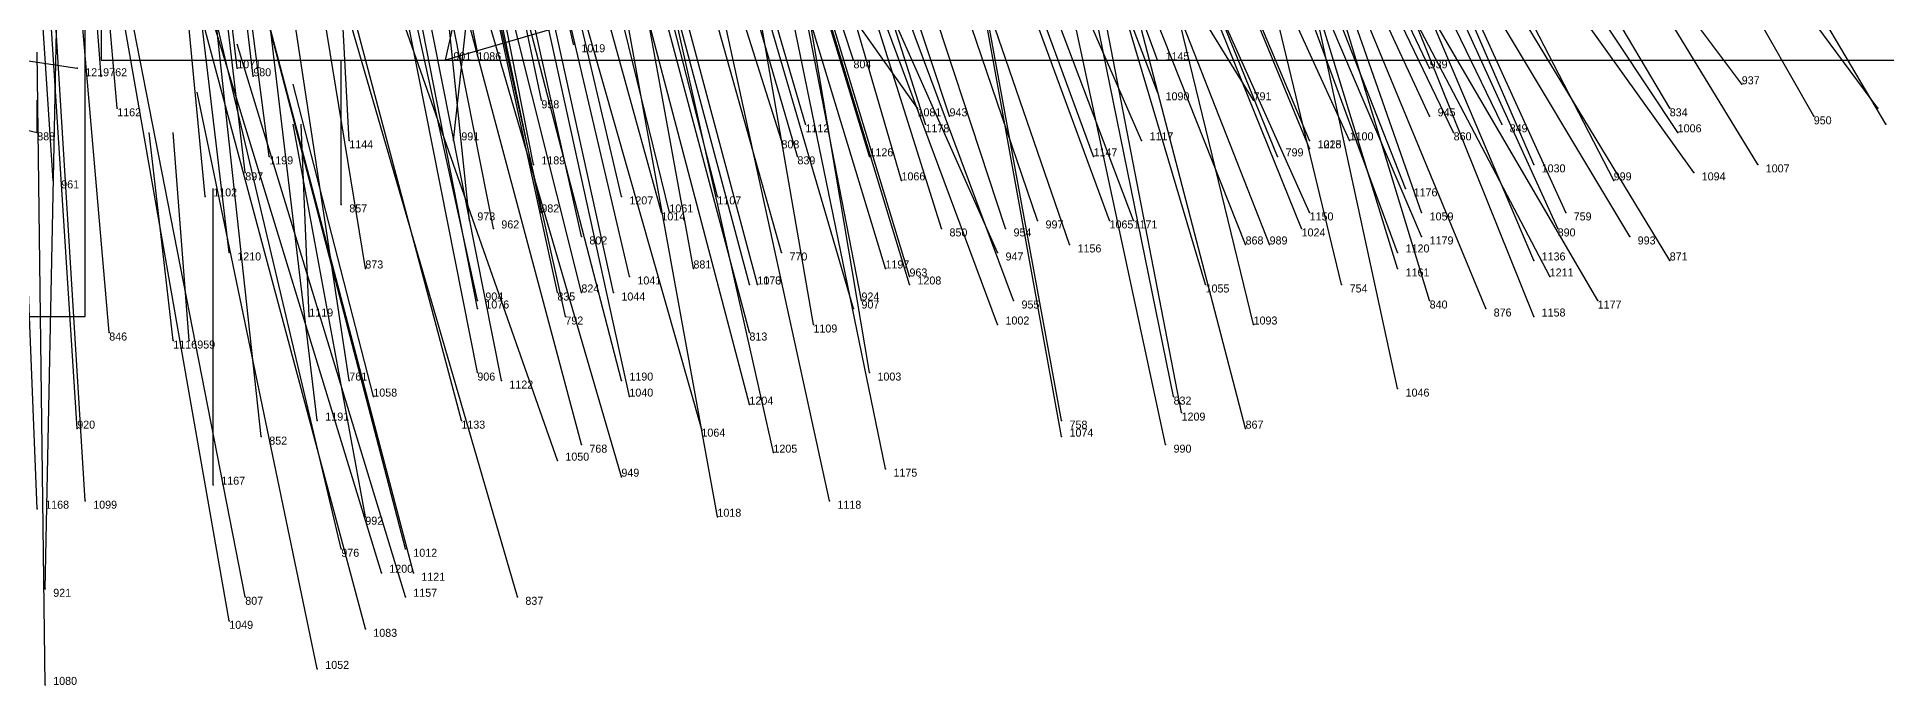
# Model space of a CAD drawing. Extents: x -0.5 to 0.59, y -0.5 to 0.59.
# Drawn here: x 0.025 to 0.256, y -0.497 to -0.4161 of the extents above; entities that cross this region are included whole.
import ezdxf

# ---------------------------------------------------------------- set-up
doc = ezdxf.new("R2010")
doc.units = 0
for name, color, linetype in [('Clients', 3, 'CONTINUOUS'), ('Facilities', 3, 'CONTINUOUS'), ('Facilities_lines', 3, 'CONTINUOUS'), ('Min_max_boxes', 1, 'CONTINUOUS'), ('Normals', 1, 'CONTINUOUS'), ('Source_points', 5, 'CONTINUOUS'), ('Text', 3, 'CONTINUOUS')]:
    doc.layers.add(name, color=color, linetype=linetype)

msp = doc.modelspace()

# ---------------------------------------------------------------- linework, layer by layer
at = {"layer": 'Clients', "color": 5}
for p in [(0.03, -0.42, -1.25), (0.076, -0.419, -1.25), (0.025, -0.428, -1.25)]:
    msp.add_point(p, dxfattribs=at)
at = {"layer": 'Facilities', "color": 3}
for p in [(0.08, -0.418, -1.065), (0.092, -0.417, -1.069), (0.05, -0.42, -1.057), (0.127, -0.419, -1.095), (0.165, -0.419, -1.125), (0.199, -0.42, -1.161), (0.033, -0.421, -1.055), (0.052, -0.421, -1.06), (0.238, -0.422, -1.21), (0.035, -0.425, -1.067), (0.088, -0.424, -1.083), (0.135, -0.425, -1.25), (0.165, -0.423, -1.136), (0.177, -0.424, -1.25), (0.229, -0.425, -1.208), (0.255, -0.425, -1.239), (0.121, -0.427, -1.11), (0.136, -0.427, -1.121), (0.139, -0.426, -1.119), (0.199, -0.426, -1.176), (0.208, -0.427, -1.189), (0.247, -0.426, -1.25), (0.256, -0.427, -1.25), (0.064, -0.429, -1.25), (0.077, -0.429, -1.25), (0.118, -0.429, -1.25), (0.163, -0.429, -1.25), (0.184, -0.429, -1.168), (0.189, -0.429, -1.25), (0.202, -0.428, -1.183), (0.23, -0.428, -1.214), (0.054, -0.431, -1.086), (0.087, -0.432, -1.101), (0.12, -0.431, -1.119), (0.129, -0.431, -1.124), (0.157, -0.431, -1.146), (0.18, -0.431, -1.167), (0.184, -0.43, -1.25), (0.212, -0.432, -1.204), (0.24, -0.432, -1.236), (0.027, -0.434, -1.088), (0.051, -0.433, -1.091), (0.133, -0.434, -1.134), (0.222, -0.434, -1.218), (0.232, -0.433, -1.229), (0.046, -0.436, -1.096), (0.098, -0.436, -1.118), (0.11, -0.436, -1.125), (0.196, -0.435, -1.193), (0.063, -0.437, -1.25), (0.079, -0.439, -1.25), (0.088, -0.438, -1.116), (0.103, -0.438, -1.25), (0.104, -0.438, -1.125), (0.15, -0.439, -1.161), (0.159, -0.439, -1.167), (0.162, -0.439, -1.17), (0.184, -0.438, -1.25), (0.198, -0.438, -1.202), (0.216, -0.438, -1.222), (0.082, -0.44, -1.119), (0.093, -0.441, -1.128), (0.138, -0.44, -1.154), (0.146, -0.44, -1.159), (0.183, -0.44, -1.191), (0.198, -0.441, -1.209), (0.215, -0.44, -1.224), (0.224, -0.441, -1.238), (0.049, -0.443, -1.115), (0.118, -0.443, -1.147), (0.145, -0.443, -1.25), (0.154, -0.442, -1.171), (0.176, -0.442, -1.188), (0.179, -0.442, -1.192), (0.195, -0.443, -1.21), (0.066, -0.445, -1.124), (0.107, -0.445, -1.25), (0.131, -0.445, -1.159), (0.195, -0.445, -1.216), (0.212, -0.444, -1.229), (0.229, -0.444, -1.248), (0.09, -0.448, -1.25), (0.093, -0.448, -1.25), (0.097, -0.448, -1.146), (0.099, -0.446, -1.142), (0.114, -0.447, -1.153), (0.115, -0.447, -1.153), (0.134, -0.446, -1.164), (0.134, -0.447, -1.166), (0.171, -0.447, -1.197), (0.188, -0.447, -1.213), (0.214, -0.446, -1.25), (0.08, -0.449, -1.25), (0.08, -0.45, -1.141), (0.127, -0.45, -1.169), (0.128, -0.449, -1.25), (0.147, -0.449, -1.25), (0.199, -0.449, -1.228), (0.206, -0.45, -1.238), (0.22, -0.449, -1.25), (0.059, -0.451, -1.25), (0.091, -0.451, -1.151), (0.122, -0.452, -1.25), (0.145, -0.452, -1.25), (0.177, -0.452, -1.25), (0.212, -0.451, -1.245), (0.034, -0.453, -1.136), (0.042, -0.454, -1.25), (0.044, -0.454, -1.25), (0.114, -0.453, -1.169), (0.064, -0.459, -1.158), (0.08, -0.458, -1.163), (0.083, -0.459, -1.167), (0.098, -0.459, -1.25), (0.129, -0.458, -1.25), (0.067, -0.461, -1.25), (0.099, -0.461, -1.177), (0.114, -0.462, -1.188), (0.167, -0.461, -1.226), (0.195, -0.46, -1.249), (0.06, -0.464, -1.169), (0.078, -0.464, -1.25), (0.153, -0.464, -1.222), (0.168, -0.463, -1.231), (0.03, -0.465, -1.164), (0.053, -0.466, -1.173), (0.108, -0.465, -1.193), (0.153, -0.466, -1.226), (0.176, -0.465, -1.242), (0.09, -0.469, -1.194), (0.093, -0.467, -1.25), (0.117, -0.468, -1.205), (0.166, -0.467, -1.24), (0.098, -0.471, -1.202), (0.131, -0.47, -1.221), (0.047, -0.472, -1.25), (0.025, -0.475, -1.25), (0.031, -0.474, -1.188), (0.124, -0.474, -1.226), (0.066, -0.476, -1.25), (0.11, -0.476, -1.25), (0.063, -0.48, -1.211), (0.071, -0.48, -1.214), (0.026, -0.485, -1.215), (0.068, -0.483, -1.219), (0.072, -0.483, -1.222), (0.051, -0.486, -1.222), (0.071, -0.486, -1.25), (0.085, -0.486, -1.234), (0.049, -0.489, -1.229), (0.066, -0.49, -1.237), (0.06, -0.495, -1.246), (0.026, -0.497, -1.243)]:
    msp.add_point(p, dxfattribs=at)
at = {"layer": 'Facilities_lines', "color": 3}
for p, q in [((0.158, -0.395, -1.25), (0.076, -0.419, -1.25)), ((-0.088, -0.402, -1.25), (0.025, -0.428, -1.25)), ((-0.088, -0.402, -1.25), (0.03, -0.42, -1.25))]:
    msp.add_line(p, q, dxfattribs=at)
at = {"layer": 'Min_max_boxes', "color": 1}
for p, q in [((0.033, -0.256, -1.25), (0.033, -0.419, -1.25)), ((0.033, -0.256, -1.25), (0.033, -0.419, -1.25)), ((0.031, -0.451, -1.25), (0.031, -0.289, -1.25)), ((0.031, -0.451, -1.25), (0.031, -0.289, -1.25)), ((0.033, -0.419, -1.25), (0.275, -0.419, -1.25)), ((0.033, -0.419, -1.25), (0.275, -0.419, -1.25)), ((0.033, -0.419, -1.25), (0.033, -0.419, -1.25)), ((-0.167, -0.451, -1.25), (0.031, -0.451, -1.25)), ((-0.167, -0.451, -1.25), (0.031, -0.451, -1.25)), ((0.031, -0.451, -1.25), (0.031, -0.451, -1.25))]:
    msp.add_line(p, q, dxfattribs=at)
at = {"layer": 'Normals', "color": 1}
for p, q in [((0.033, -0.421, -1.055), (0.026, -0.328, -1.092)), ((0.05, -0.42, -1.057), (0.039, -0.328, -1.094)), ((0.052, -0.421, -1.06), (0.041, -0.328, -1.097)), ((0.08, -0.418, -1.065), (0.062, -0.327, -1.102)), ((0.092, -0.417, -1.069), (0.072, -0.327, -1.106)), ((0.127, -0.419, -1.095), (0.098, -0.331, -1.133)), ((0.165, -0.419, -1.125), (0.133, -0.332, -1.163)), ((0.035, -0.425, -1.067), (0.027, -0.333, -1.104)), ((0.088, -0.424, -1.083), (0.069, -0.333, -1.12)), ((0.165, -0.423, -1.136), (0.132, -0.336, -1.173)), ((0.199, -0.42, -1.161), (0.159, -0.336, -1.199)), ((0.054, -0.431, -1.086), (0.042, -0.339, -1.123)), ((0.121, -0.427, -1.11), (0.095, -0.338, -1.147)), ((0.136, -0.427, -1.121), (0.108, -0.339, -1.159)), ((0.139, -0.426, -1.119), (0.11, -0.338, -1.157)), ((0.051, -0.433, -1.091), (0.04, -0.341, -1.127)), ((0.087, -0.432, -1.101), (0.069, -0.341, -1.139)), ((0.027, -0.434, -1.088), (0.021, -0.342, -1.125)), ((0.046, -0.436, -1.096), (0.037, -0.343, -1.132)), ((0.12, -0.431, -1.119), (0.094, -0.342, -1.157)), ((0.129, -0.431, -1.124), (0.102, -0.342, -1.161)), ((0.157, -0.431, -1.146), (0.125, -0.344, -1.184)), ((0.184, -0.429, -1.168), (0.148, -0.344, -1.206)), ((0.199, -0.426, -1.176), (0.16, -0.342, -1.214)), ((0.208, -0.427, -1.189), (0.167, -0.342, -1.221)), ((0.212, -0.432, -1.204), (0.174, -0.344, -1.231)), ((0.238, -0.422, -1.21), (0.179, -0.343, -1.229)), ((0.229, -0.425, -1.208), (0.18, -0.342, -1.232)), ((0.098, -0.436, -1.118), (0.077, -0.346, -1.155)), ((0.11, -0.436, -1.125), (0.087, -0.346, -1.162)), ((0.133, -0.434, -1.134), (0.107, -0.345, -1.172)), ((0.18, -0.431, -1.167), (0.145, -0.345, -1.205)), ((0.196, -0.435, -1.193), (0.161, -0.346, -1.22)), ((0.202, -0.428, -1.183), (0.162, -0.345, -1.221)), ((0.23, -0.428, -1.214), (0.175, -0.345, -1.224)), ((0.222, -0.434, -1.218), (0.176, -0.345, -1.225)), ((0.088, -0.438, -1.116), (0.069, -0.347, -1.154)), ((0.104, -0.438, -1.125), (0.082, -0.348, -1.162)), ((0.198, -0.438, -1.202), (0.166, -0.347, -1.229)), ((0.216, -0.438, -1.222), (0.175, -0.348, -1.234)), ((0.255, -0.425, -1.239), (0.198, -0.348, -1.208)), ((0.049, -0.443, -1.115), (0.038, -0.351, -1.151)), ((0.082, -0.44, -1.119), (0.064, -0.349, -1.156)), ((0.093, -0.441, -1.128), (0.073, -0.351, -1.165)), ((0.138, -0.44, -1.154), (0.11, -0.351, -1.19)), ((0.15, -0.439, -1.161), (0.12, -0.351, -1.197)), ((0.183, -0.44, -1.191), (0.147, -0.351, -1.22)), ((0.195, -0.443, -1.21), (0.161, -0.351, -1.231)), ((0.195, -0.445, -1.216), (0.166, -0.351, -1.233)), ((0.215, -0.44, -1.224), (0.174, -0.35, -1.236)), ((0.24, -0.432, -1.236), (0.19, -0.35, -1.209)), ((0.066, -0.445, -1.124), (0.051, -0.353, -1.161)), ((0.146, -0.44, -1.159), (0.117, -0.352, -1.196)), ((0.159, -0.439, -1.167), (0.127, -0.352, -1.204)), ((0.162, -0.439, -1.17), (0.129, -0.352, -1.207)), ((0.171, -0.447, -1.197), (0.143, -0.353, -1.216)), ((0.179, -0.442, -1.192), (0.144, -0.353, -1.221)), ((0.198, -0.441, -1.209), (0.16, -0.352, -1.234)), ((0.188, -0.447, -1.213), (0.165, -0.352, -1.231)), ((0.212, -0.444, -1.229), (0.173, -0.352, -1.237)), ((0.232, -0.433, -1.229), (0.174, -0.352, -1.228)), ((0.118, -0.443, -1.147), (0.093, -0.354, -1.184)), ((0.154, -0.442, -1.171), (0.124, -0.355, -1.208)), ((0.176, -0.442, -1.188), (0.141, -0.354, -1.222)), ((0.199, -0.449, -1.228), (0.17, -0.354, -1.235)), ((0.08, -0.45, -1.141), (0.062, -0.358, -1.179)), ((0.097, -0.448, -1.146), (0.077, -0.357, -1.183)), ((0.099, -0.446, -1.142), (0.078, -0.356, -1.18)), ((0.114, -0.447, -1.153), (0.09, -0.357, -1.19)), ((0.115, -0.447, -1.153), (0.091, -0.357, -1.189)), ((0.131, -0.445, -1.159), (0.104, -0.356, -1.196)), ((0.134, -0.446, -1.164), (0.107, -0.357, -1.201)), ((0.134, -0.447, -1.166), (0.107, -0.358, -1.203)), ((0.206, -0.45, -1.238), (0.168, -0.358, -1.243)), ((0.224, -0.441, -1.238), (0.173, -0.356, -1.226)), ((0.212, -0.451, -1.245), (0.175, -0.359, -1.23)), ((0.229, -0.444, -1.248), (0.178, -0.36, -1.229)), ((0.034, -0.453, -1.136), (0.026, -0.361, -1.173)), ((0.091, -0.451, -1.151), (0.071, -0.361, -1.188)), ((0.127, -0.45, -1.169), (0.101, -0.361, -1.206)), ((0.214, -0.446, -1.25), (0.17, -0.362, -1.217)), ((0.114, -0.453, -1.169), (0.09, -0.363, -1.205)), ((0.167, -0.461, -1.226), (0.147, -0.363, -1.225)), ((0.168, -0.463, -1.231), (0.149, -0.365, -1.225)), ((0.22, -0.449, -1.25), (0.171, -0.365, -1.227)), ((0.195, -0.46, -1.249), (0.174, -0.363, -1.24)), ((0.064, -0.459, -1.158), (0.05, -0.367, -1.195)), ((0.08, -0.458, -1.163), (0.062, -0.367, -1.2)), ((0.114, -0.462, -1.188), (0.089, -0.367, -1.211)), ((0.153, -0.464, -1.222), (0.135, -0.366, -1.221)), ((0.153, -0.466, -1.226), (0.135, -0.367, -1.223)), ((0.177, -0.452, -1.25), (0.156, -0.366, -1.202)), ((0.256, -0.427, -1.25), (0.22, -0.366, -1.179)), ((0.083, -0.459, -1.167), (0.065, -0.368, -1.204)), ((0.247, -0.426, -1.25), (0.214, -0.368, -1.176)), ((0.03, -0.465, -1.164), (0.024, -0.372, -1.202)), ((0.06, -0.464, -1.169), (0.049, -0.372, -1.206)), ((0.099, -0.461, -1.177), (0.079, -0.37, -1.214)), ((0.108, -0.465, -1.193), (0.081, -0.37, -1.207)), ((0.117, -0.468, -1.205), (0.095, -0.37, -1.213)), ((0.053, -0.466, -1.173), (0.043, -0.374, -1.211)), ((0.131, -0.47, -1.221), (0.111, -0.373, -1.218)), ((0.166, -0.467, -1.24), (0.146, -0.374, -1.211)), ((0.176, -0.465, -1.242), (0.152, -0.373, -1.208)), ((0.09, -0.469, -1.194), (0.057, -0.375, -1.202)), ((0.098, -0.471, -1.202), (0.07, -0.375, -1.21)), ((0.031, -0.474, -1.188), (0.025, -0.377, -1.21)), ((0.124, -0.474, -1.226), (0.103, -0.378, -1.208)), ((0.184, -0.438, -1.25), (0.158, -0.38, -1.173)), ((0.189, -0.429, -1.25), (0.167, -0.381, -1.165)), ((0.063, -0.48, -1.211), (0.04, -0.383, -1.212)), ((0.071, -0.48, -1.214), (0.046, -0.384, -1.201)), ((0.184, -0.43, -1.25), (0.165, -0.384, -1.163)), ((0.026, -0.485, -1.215), (0.028, -0.386, -1.206)), ((0.068, -0.483, -1.219), (0.039, -0.388, -1.204)), ((0.072, -0.483, -1.222), (0.047, -0.388, -1.203)), ((0.051, -0.486, -1.222), (0.032, -0.389, -1.206)), ((0.107, -0.445, -1.25), (0.097, -0.39, -1.167)), ((0.163, -0.429, -1.25), (0.146, -0.39, -1.159)), ((0.177, -0.424, -1.25), (0.156, -0.39, -1.158)), ((0.129, -0.458, -1.25), (0.118, -0.393, -1.174)), ((0.049, -0.489, -1.229), (0.033, -0.398, -1.191)), ((0.103, -0.438, -1.25), (0.092, -0.398, -1.159)), ((0.145, -0.443, -1.25), (0.125, -0.398, -1.163)), ((0.147, -0.449, -1.25), (0.128, -0.398, -1.166)), ((0.085, -0.486, -1.234), (0.06, -0.4, -1.191)), ((0.09, -0.448, -1.25), (0.08, -0.402, -1.162)), ((0.093, -0.448, -1.25), (0.081, -0.4, -1.163)), ((0.122, -0.452, -1.25), (0.113, -0.4, -1.165)), ((0.145, -0.452, -1.25), (0.126, -0.401, -1.166)), ((0.066, -0.49, -1.237), (0.043, -0.404, -1.192)), ((0.098, -0.459, -1.25), (0.084, -0.405, -1.167)), ((0.08, -0.449, -1.25), (0.071, -0.408, -1.159)), ((0.093, -0.467, -1.25), (0.077, -0.407, -1.172)), ((0.128, -0.449, -1.25), (0.12, -0.408, -1.159)), ((0.135, -0.425, -1.25), (0.123, -0.408, -1.152)), ((0.064, -0.429, -1.25), (0.063, -0.411, -1.152)), ((0.076, -0.419, -1.25), (0.078, -0.41, -1.15)), ((0.079, -0.439, -1.25), (0.076, -0.41, -1.154)), ((0.077, -0.429, -1.25), (0.079, -0.411, -1.152)), ((0.11, -0.476, -1.25), (0.098, -0.41, -1.175)), ((0.118, -0.429, -1.25), (0.112, -0.41, -1.152)), ((0.078, -0.464, -1.25), (0.065, -0.415, -1.164)), ((0.026, -0.497, -1.243), (0.025, -0.418, -1.181)), ((0.071, -0.486, -1.25), (0.05, -0.417, -1.181)), ((0.03, -0.42, -1.25), (0.03, -0.42, -1.15)), ((0.063, -0.437, -1.25), (0.063, -0.419, -1.152)), ((0.067, -0.461, -1.25), (0.057, -0.422, -1.158)), ((0.025, -0.475, -1.25), (0.023, -0.425, -1.163)), ((0.025, -0.428, -1.25), (0.025, -0.424, -1.15)), ((0.06, -0.495, -1.246), (0.045, -0.423, -1.178)), ((0.066, -0.476, -1.25), (0.057, -0.427, -1.163)), ((0.059, -0.451, -1.25), (0.058, -0.427, -1.153)), ((0.042, -0.454, -1.25), (0.039, -0.428, -1.153)), ((0.044, -0.454, -1.25), (0.042, -0.428, -1.153)), ((0.047, -0.472, -1.25), (0.047, -0.435, -1.157))]:
    msp.add_line(p, q, dxfattribs=at)
at = {"layer": 'Source_points', "color": 5}
for p in [(0.08, -0.418, -1.065), (0.092, -0.417, -1.069), (0.03, -0.42, -1.25), (0.05, -0.42, -1.057), (0.076, -0.419, -1.25), (0.127, -0.419, -1.095), (0.165, -0.419, -1.125), (0.199, -0.42, -1.161), (0.033, -0.421, -1.055), (0.052, -0.421, -1.06), (0.238, -0.422, -1.21), (0.035, -0.425, -1.067), (0.088, -0.424, -1.083), (0.135, -0.425, -1.25), (0.165, -0.423, -1.136), (0.177, -0.424, -1.25), (0.229, -0.425, -1.208), (0.255, -0.425, -1.239), (0.121, -0.427, -1.11), (0.136, -0.427, -1.121), (0.139, -0.426, -1.119), (0.199, -0.426, -1.176), (0.208, -0.427, -1.189), (0.247, -0.426, -1.25), (0.256, -0.427, -1.25), (0.025, -0.428, -1.25), (0.064, -0.429, -1.25), (0.077, -0.429, -1.25), (0.118, -0.429, -1.25), (0.163, -0.429, -1.25), (0.184, -0.429, -1.168), (0.189, -0.429, -1.25), (0.202, -0.428, -1.183), (0.23, -0.428, -1.214), (0.054, -0.431, -1.086), (0.087, -0.432, -1.101), (0.12, -0.431, -1.119), (0.129, -0.431, -1.124), (0.157, -0.431, -1.146), (0.18, -0.431, -1.167), (0.184, -0.43, -1.25), (0.212, -0.432, -1.204), (0.24, -0.432, -1.236), (0.027, -0.434, -1.088), (0.051, -0.433, -1.091), (0.133, -0.434, -1.134), (0.222, -0.434, -1.218), (0.232, -0.433, -1.229), (0.046, -0.436, -1.096), (0.098, -0.436, -1.118), (0.11, -0.436, -1.125), (0.196, -0.435, -1.193), (0.063, -0.437, -1.25), (0.079, -0.439, -1.25), (0.088, -0.438, -1.116), (0.103, -0.438, -1.25), (0.104, -0.438, -1.125), (0.15, -0.439, -1.161), (0.159, -0.439, -1.167), (0.162, -0.439, -1.17), (0.184, -0.438, -1.25), (0.198, -0.438, -1.202), (0.216, -0.438, -1.222), (0.082, -0.44, -1.119), (0.093, -0.441, -1.128), (0.138, -0.44, -1.154), (0.146, -0.44, -1.159), (0.183, -0.44, -1.191), (0.198, -0.441, -1.209), (0.215, -0.44, -1.224), (0.224, -0.441, -1.238), (0.049, -0.443, -1.115), (0.118, -0.443, -1.147), (0.145, -0.443, -1.25), (0.154, -0.442, -1.171), (0.176, -0.442, -1.188), (0.179, -0.442, -1.192), (0.195, -0.443, -1.21), (0.066, -0.445, -1.124), (0.107, -0.445, -1.25), (0.131, -0.445, -1.159), (0.195, -0.445, -1.216), (0.212, -0.444, -1.229), (0.229, -0.444, -1.248), (0.09, -0.448, -1.25), (0.093, -0.448, -1.25), (0.097, -0.448, -1.146), (0.099, -0.446, -1.142), (0.114, -0.447, -1.153), (0.115, -0.447, -1.153), (0.134, -0.446, -1.164), (0.134, -0.447, -1.166), (0.171, -0.447, -1.197), (0.188, -0.447, -1.213), (0.214, -0.446, -1.25), (0.08, -0.449, -1.25), (0.08, -0.45, -1.141), (0.127, -0.45, -1.169), (0.128, -0.449, -1.25), (0.147, -0.449, -1.25), (0.199, -0.449, -1.228), (0.206, -0.45, -1.238), (0.22, -0.449, -1.25), (0.059, -0.451, -1.25), (0.091, -0.451, -1.151), (0.122, -0.452, -1.25), (0.145, -0.452, -1.25), (0.177, -0.452, -1.25), (0.212, -0.451, -1.245), (0.034, -0.453, -1.136), (0.042, -0.454, -1.25), (0.044, -0.454, -1.25), (0.114, -0.453, -1.169), (0.064, -0.459, -1.158), (0.08, -0.458, -1.163), (0.083, -0.459, -1.167), (0.098, -0.459, -1.25), (0.129, -0.458, -1.25), (0.067, -0.461, -1.25), (0.099, -0.461, -1.177), (0.114, -0.462, -1.188), (0.167, -0.461, -1.226), (0.195, -0.46, -1.249), (0.06, -0.464, -1.169), (0.078, -0.464, -1.25), (0.153, -0.464, -1.222), (0.168, -0.463, -1.231), (0.03, -0.465, -1.164), (0.053, -0.466, -1.173), (0.108, -0.465, -1.193), (0.153, -0.466, -1.226), (0.176, -0.465, -1.242), (0.09, -0.469, -1.194), (0.093, -0.467, -1.25), (0.117, -0.468, -1.205), (0.166, -0.467, -1.24), (0.098, -0.471, -1.202), (0.131, -0.47, -1.221), (0.047, -0.472, -1.25), (0.025, -0.475, -1.25), (0.031, -0.474, -1.188), (0.124, -0.474, -1.226), (0.066, -0.476, -1.25), (0.11, -0.476, -1.25), (0.063, -0.48, -1.211), (0.071, -0.48, -1.214), (0.026, -0.485, -1.215), (0.068, -0.483, -1.219), (0.072, -0.483, -1.222), (0.051, -0.486, -1.222), (0.071, -0.486, -1.25), (0.085, -0.486, -1.234), (0.049, -0.489, -1.229), (0.066, -0.49, -1.237), (0.06, -0.495, -1.246), (0.026, -0.497, -1.243)]:
    msp.add_point(p, dxfattribs=at)

# ---------------------------------------------------------------- texts
at = {"layer": 'Text', "color": 3}
for s, p in [('901', (0.077, -0.419, -1.25)), ('1086', (0.08, -0.419, -1.065)), ('1019', (0.093, -0.418, -1.069)), ('1145', (0.166, -0.419, -1.125)), ('1219', (0.031, -0.421, -1.25)), ('762', (0.034, -0.421, -1.055)), ('1071', (0.05, -0.42, -1.057)), ('980', (0.052, -0.421, -1.06)), ('804', (0.127, -0.42, -1.095)), ('939', (0.199, -0.42, -1.161)), ('937', (0.238, -0.422, -1.21)), ('1162', (0.035, -0.426, -1.067)), ('958', (0.088, -0.425, -1.083)), ('1081', (0.135, -0.426, -1.25)), ('943', (0.139, -0.426, -1.119)), ('1090', (0.166, -0.424, -1.136)), ('791', (0.177, -0.424, -1.25)), ('945', (0.2, -0.426, -1.176)), ('834', (0.229, -0.426, -1.208)), ('1112', (0.121, -0.428, -1.11)), ('1178', (0.136, -0.428, -1.121)), ('849', (0.209, -0.428, -1.189)), ('1006', (0.23, -0.428, -1.214)), ('950', (0.247, -0.427, -1.25)), ('888', (0.025, -0.429, -1.25)), ('1144', (0.064, -0.43, -1.25)), ('991', (0.078, -0.429, -1.25)), ('808', (0.118, -0.43, -1.25)), ('1117', (0.164, -0.429, -1.25)), ('1028', (0.185, -0.43, -1.168)), ('1215', (0.185, -0.43, -1.25)), ('1100', (0.189, -0.429, -1.25)), ('860', (0.202, -0.429, -1.183)), ('1199', (0.054, -0.432, -1.086)), ('1189', (0.088, -0.432, -1.101)), ('839', (0.12, -0.432, -1.119)), ('1126', (0.129, -0.431, -1.124)), ('1147', (0.157, -0.431, -1.146)), ('799', (0.181, -0.431, -1.167)), ('1030', (0.213, -0.433, -1.204)), ('1007', (0.241, -0.433, -1.236)), ('961', (0.028, -0.435, -1.088)), ('897', (0.051, -0.434, -1.091)), ('1066', (0.133, -0.434, -1.134)), ('999', (0.222, -0.434, -1.218)), ('1094', (0.233, -0.434, -1.229)), ('1102', (0.047, -0.436, -1.096)), ('1207', (0.099, -0.437, -1.118)), ('1107', (0.11, -0.437, -1.125)), ('1176', (0.197, -0.436, -1.193)), ('857', (0.064, -0.438, -1.25)), ('973', (0.08, -0.439, -1.25)), ('962', (0.083, -0.44, -1.119)), ('982', (0.088, -0.438, -1.116)), ('1014', (0.103, -0.439, -1.25)), ('1061', (0.104, -0.438, -1.125)), ('997', (0.151, -0.44, -1.161)), ('1065', (0.159, -0.44, -1.167)), ('1171', (0.162, -0.44, -1.17)), ('1150', (0.184, -0.439, -1.25)), ('1059', (0.199, -0.439, -1.202)), ('759', (0.217, -0.439, -1.222)), ('802', (0.094, -0.442, -1.128)), ('850', (0.139, -0.441, -1.154)), ('954', (0.147, -0.441, -1.159)), ('868', (0.176, -0.442, -1.188)), ('989', (0.179, -0.442, -1.192)), ('1024', (0.183, -0.441, -1.191)), ('1179', (0.199, -0.442, -1.209)), ('890', (0.215, -0.441, -1.224)), ('993', (0.225, -0.442, -1.238)), ('1210', (0.05, -0.444, -1.115)), ('770', (0.119, -0.444, -1.147)), ('947', (0.146, -0.444, -1.25)), ('1156', (0.155, -0.443, -1.171)), ('1120', (0.196, -0.443, -1.21)), ('1136', (0.213, -0.444, -1.229)), ('871', (0.229, -0.444, -1.248)), ('873', (0.066, -0.445, -1.124)), ('881', (0.107, -0.445, -1.25)), ('1197', (0.131, -0.445, -1.159)), ('963', (0.134, -0.446, -1.164)), ('1161', (0.196, -0.446, -1.216)), ('1211', (0.214, -0.446, -1.25)), ('904', (0.081, -0.449, -1.25)), ('835', (0.09, -0.449, -1.25)), ('824', (0.093, -0.448, -1.25)), ('1044', (0.098, -0.449, -1.146)), ('1041', (0.1, -0.447, -1.142)), ('1073', (0.115, -0.447, -1.153)), ('1170', (0.115, -0.447, -1.153)), ('924', (0.128, -0.449, -1.25)), ('1208', (0.135, -0.447, -1.166)), ('1055', (0.171, -0.448, -1.197)), ('754', (0.189, -0.448, -1.213)), ('1119', (0.059, -0.451, -1.25)), ('1076', (0.081, -0.45, -1.141)), ('907', (0.128, -0.45, -1.169)), ('955', (0.148, -0.45, -1.25)), ('840', (0.199, -0.45, -1.228)), ('876', (0.207, -0.451, -1.238)), ('1158', (0.213, -0.451, -1.245)), ('1177', (0.22, -0.45, -1.25)), ('792', (0.091, -0.452, -1.151)), ('1109', (0.122, -0.453, -1.25)), ('1002', (0.146, -0.452, -1.25)), ('1093', (0.177, -0.452, -1.25)), ('846', (0.034, -0.454, -1.136)), ('1116', (0.042, -0.455, -1.25)), ('959', (0.045, -0.455, -1.25)), ('813', (0.114, -0.454, -1.169)), ('761', (0.064, -0.459, -1.158)), ('906', (0.08, -0.459, -1.163)), ('1122', (0.084, -0.46, -1.167)), ('1190', (0.099, -0.459, -1.25)), ('1003', (0.13, -0.459, -1.25)), ('1058', (0.067, -0.461, -1.25)), ('1040', (0.099, -0.461, -1.177)), ('1204', (0.114, -0.462, -1.188)), ('832', (0.167, -0.462, -1.226)), ('1046', (0.196, -0.461, -1.249)), ('920', (0.03, -0.465, -1.164)), ('1191', (0.061, -0.464, -1.169)), ('1133', (0.078, -0.465, -1.25)), ('758', (0.154, -0.465, -1.222)), ('1209', (0.168, -0.464, -1.231)), ('867', (0.176, -0.465, -1.242)), ('852', (0.054, -0.467, -1.173)), ('1064', (0.108, -0.466, -1.193)), ('1074', (0.154, -0.466, -1.226)), ('1050', (0.091, -0.469, -1.194)), ('768', (0.094, -0.468, -1.25)), ('1205', (0.117, -0.468, -1.205)), ('990', (0.167, -0.468, -1.24)), ('1167', (0.048, -0.472, -1.25)), ('949', (0.098, -0.471, -1.202)), ('1175', (0.132, -0.471, -1.221)), ('1168', (0.026, -0.475, -1.25)), ('1099', (0.032, -0.475, -1.188)), ('992', (0.066, -0.477, -1.25)), ('1018', (0.11, -0.476, -1.25)), ('1118', (0.125, -0.475, -1.226)), ('976', (0.063, -0.481, -1.211)), ('1012', (0.072, -0.481, -1.214)), ('1200', (0.069, -0.483, -1.219)), ('921', (0.027, -0.486, -1.215)), ('1157', (0.072, -0.486, -1.25)), ('1121', (0.073, -0.484, -1.222)), ('807', (0.051, -0.487, -1.222)), ('837', (0.086, -0.487, -1.234)), ('1049', (0.049, -0.49, -1.229)), ('1083', (0.067, -0.491, -1.237)), ('1052', (0.061, -0.495, -1.246)), ('1080', (0.027, -0.497, -1.243))]:
    msp.add_text(s, height=0.001, dxfattribs=at).set_placement(p)

doc.saveas('drawing.dxf')
